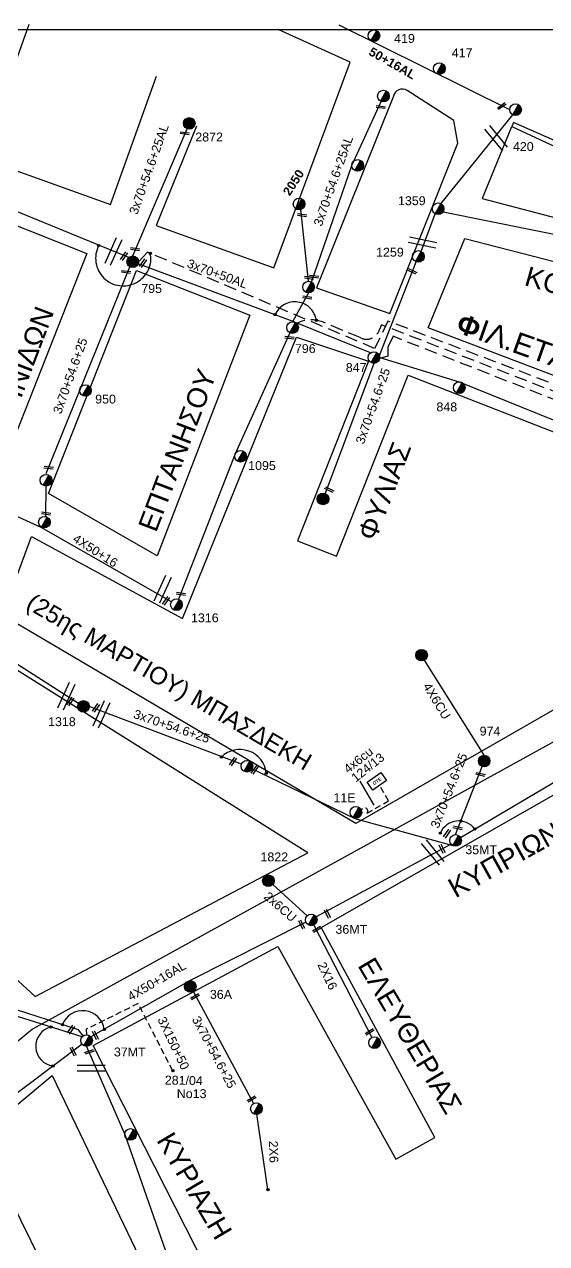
# Model space of a CAD drawing. Header units: millimetres. Extents: x -2449 to 9266, y 48 to 3905.
# Drawn here: x 7179.7 to 7285.4, y 3641.5 to 3888.4 of the extents above; entities that cross this region are included whole.
import ezdxf

# ---------------------------------------------------------------- set-up
doc = ezdxf.new("R2010")
doc.units = ezdxf.units.MM
doc.linetypes.add('DASHED', pattern=[19.05, 12.7, -6.35])
for name, color, linetype in [('Pillar OTE', 7, 'Continuous'), ('Άγνωστα', 7, 'Continuous'), ('Γυμνά εναέρια ΧΤ και ΦΟΠ (3Φ)   4x50+16AL', 7, 'Continuous'), ('Επιγραφές - Σχήματα', 7, 'Continuous'), ('Καλώδια ΧΤ   4x6CU', 7, 'DASHED'), ('Μηχανική τομή', 7, 'Continuous'), ('Στύλος Ξύλινος', 7, 'Continuous'), ('Στύλος Ξύλινος @ 1', 7, 'Continuous'), ('Στύλος ΦΜ', 7, 'Continuous'), ('Στύλος ΦΜ @ 1', 7, 'Continuous'), ('Συνδέσεις', 7, 'Continuous'), ('Συνεστραμμένα ΧΤ   3x70+54.6+25 AL', 7, 'SYN_LINE'), ('Τομή', 7, 'Continuous'), ('Υπόβαθρο ΔΕΗ', 7, 'Continuous'), ('Υπόγεια Καλώδια Δικτύου ΧΤ   .075', 7, 'DASHED'), ('Υπόγεια καλώδια Παροχών ΧΤ   4x6', 7, 'DASHED')]:
    doc.layers.add(name, color=color, linetype=linetype)
doc.styles.add('arial', font='arial.ttf')
doc.styles.get("Standard").update_dxf_attribs({"font": 'arial.ttf'})
doc.linetypes.add('SYN_LINE', pattern='A,0.5,-0.0001,["/\\/\\/\\/",Standard,S=0.1,R=0,X=0,Y=-0.05],-0.25', length=0.7501)
doc.dimstyles.new('ISO-25', dxfattribs={"dimtxt": 2.5, "dimasz": 2.5, "dimexe": 1.25, "dimexo": 0.625, "dimtad": 1, "dimtxsty": 'Standard', "dimcen": 2.5, "dimadec": 0, "dimazin": 0, "dimtfac": 1, "dimtmove": 0, "dimatfit": 3, "dimfxl": 0, "dimarcsym": 0})

# ---------------------------------------------------------------- blocks, each defined once
blk = doc.blocks.new('ΥΠΑΡΧΩΝ ΤΣΙΜΕΝΤΕΝΙΟΣ ΣΤΥΛΟΣ')
at = {"layer": 'Στύλος ΦΜ'}
blk.add_hatch(color=7, dxfattribs=at).paths.add_polyline_path([(-1.29, -2.28, 0.574793), (2.62, 0, 0.268822), (1.3, 2.27)])
at = {"layer": 'Στύλος ΦΜ', "color": 7}
blk.add_line((-1.29, -2.28), (1.3, 2.27), dxfattribs=at)
blk.add_circle((0, 0), 2.62, dxfattribs=at)
at = {"layer": 'Στύλος ΦΜ', "flags": 4}
for tag, p in [('ΑΡΙΘΜΟΣ', (-4.68, 8.05)), ('ΤΥΠΟΣ', (-4.91, 3.03))]:
    blk.add_attdef(tag, p, '', height=4, dxfattribs=at)
blk = doc.blocks.new('ΥΠΑΡΧΩΝ ΞΥΛΙΝΟΣ ΣΤΥΛΟΣ')
at = {"layer": 'Στύλος Ξύλινος'}
h = blk.add_hatch(color=7, dxfattribs=at)
h.paths.add_polyline_path([(-2.62, 0, 0.270008), (-1.29, -2.28), (1.3, 2.27, 0.576266)])
h.paths.add_polyline_path([(-1.29, -2.28, 0.574793), (2.62, 0, 0.268822), (1.3, 2.27)])
at = {"layer": 'Στύλος Ξύλινος', "color": 7}
blk.add_line((-1.29, -2.28), (1.3, 2.27), dxfattribs=at)
blk.add_circle((0, 0), 2.62, dxfattribs=at)
at = {"layer": 'Στύλος Ξύλινος', "flags": 4}
for tag, p in [('ΑΡΙΘΜΟΣ', (-4.91, 8.6)), ('ΤΥΠΟΣ', (-4.85, 3.39))]:
    blk.add_attdef(tag, p, '', height=4, dxfattribs=at)
blk = doc.blocks.new('ΜΗΧΑΝΙΚΗ ΤΟΜΗ')
at = {"layer": 'Μηχανική τομή', "ltscale": 40}
for p, q in [((-1.89, 0.78), (1.89, 0.78)), ((1.89, 0), (-1.89, 0))]:
    blk.add_line(p, q, dxfattribs=at)
blk = doc.blocks.new('ΤΟΜΗ')
at = {"layer": 'Τομή', "ltscale": 40}
for p, q in [((-5.68, 0), (5.68, 0)), ((5.68, -2.33), (-5.68, -2.33))]:
    blk.add_line(p, q, dxfattribs=at)
blk = doc.blocks.new('_ΣΥΝΔΕΣΗ')
at = {"layer": 'Συνδέσεις', "linetype": 'SYN_LINE', "ltscale": 40}
blk.add_hatch(color=256, dxfattribs=at).paths.add_polyline_path([(0.5, -0.01, 1), (-0.5, -0.01, 1)])
at = {"layer": 'Συνδέσεις'}
blk.add_circle((0, -0.01), 0.5, dxfattribs=at)
blk = doc.blocks.new('PILLAR ΟΤΕ')
at = {"layer": 'Pillar OTE', "ltscale": 40}
blk.add_lwpolyline([(-3.31, 2.02), (3.39, 2.02), (3.39, -1.99), (-3.31, -1.99)], close=True, dxfattribs=at)
at = {"layer": 'Pillar OTE', "insert": (-1.81, 0.71), "char_height": 1.3575, "width": 109.961, "attachment_point": 1}
blk.add_mtext('{\\fArial|b1|i0|c161|p34;OTE}', dxfattribs=at)

msp = doc.modelspace()

# ---------------------------------------------------------------- linework, layer by layer
at = {"layer": 'Άγνωστα', "ltscale": 20}
msp.add_lwpolyline([(7277.93, 3871.15), (7243.4, 3888.27)], dxfattribs=at)
at = {"layer": 'Άγνωστα', "color": 30}
msp.add_lwpolyline([(7200.79, 3841.19), (7166.54, 3855.28), (7139.58, 3866.62), (7137.49, 3867.36), (7103.25, 3869.13)], dxfattribs=at)
at = {"layer": 'Άγνωστα', "color": 6, "linetype": 'SYN_LINE', "ltscale": 20}
msp.add_lwpolyline([(7264.01, 3852.1), (7278.53, 3870.12)], dxfattribs=at)
at = {"layer": 'Άγνωστα', "color": 62, "linetype": 'SYN_LINE', "ltscale": 20}
for points in [[(7201.62, 3841.53), (7212.6, 3867.29)], [(7272.75, 3740.44), (7260.7, 3759.7)]]:
    msp.add_lwpolyline(points, dxfattribs=at)
at = {"layer": 'Άγνωστα', "color": 6, "linetype": 'SYN_LINE', "ltscale": 10}
msp.add_lwpolyline([(7260.02, 3842.45), (7262.84, 3850.05)], dxfattribs=at)
at = {"layer": 'Άγνωστα', "color": 62}
msp.add_lwpolyline([(7234.4, 3828.12), (7202.72, 3839.94)], dxfattribs=at)
at = {"layer": 'Άγνωστα', "color": 85}
msp.add_lwpolyline([(7249.72, 3821.9), (7234.55, 3828.05)], dxfattribs=at)
at = {"layer": 'Άγνωστα', "color": 85, "linetype": 'SYN_LINE', "ltscale": 20}
msp.add_lwpolyline([(7233.38, 3826), (7222.35, 3801.47), (7210.89, 3772.03)], dxfattribs=at)
at = {"layer": 'Άγνωστα', "color": 62, "linetype": 'SYN_LINE', "ltscale": 8}
msp.add_lwpolyline([(7183.99, 3788.78), (7184.06, 3794.94)], dxfattribs=at)
at = {"layer": 'Άγνωστα', "color": 62, "linetype": 'Continuous', "ltscale": 20}
msp.add_lwpolyline([(7209.44, 3771.5), (7183.1, 3786.52), (7175.5, 3790.02)], dxfattribs=at)
at = {"layer": 'Γυμνά εναέρια ΧΤ και ΦΟΠ (3Φ)   4x50+16AL', "color": 1, "ltscale": 0.2}
msp.add_lwpolyline([(7166.43, 3766.46), (7190.65, 3750.96)], dxfattribs=at)
at = {"layer": 'Γυμνά εναέρια ΧΤ και ΦΟΠ (3Φ)   4x50+16AL', "color": 27, "linetype": 'SYN_LINE', "ltscale": 20}
msp.add_lwpolyline([(7265.94, 3722.37), (7238.77, 3707.69)], dxfattribs=at)
at = {"layer": 'Γυμνά εναέρια ΧΤ και ΦΟΠ (3Φ)   4x50+16AL', "color": 27, "linetype": 'SYN_LINE', "ltscale": 10}
msp.add_lwpolyline([(7236.93, 3707.95), (7229.94, 3714.24)], dxfattribs=at)
at = {"layer": 'Γυμνά εναέρια ΧΤ και ΦΟΠ (3Φ)   4x50+16AL', "color": 27, "ltscale": 0.2}
for points in [[(7236.67, 3706.62), (7213.26, 3694.8), (7193.16, 3683.43)], [(7238.25, 3706.04), (7250.02, 3683.28)]]:
    msp.add_lwpolyline(points, dxfattribs=at)
at = {"layer": 'Γυμνά εναέρια ΧΤ και ΦΟΠ (3Φ)   4x50+16AL', "color": 173, "ltscale": 0.2}
msp.add_lwpolyline([(7191.37, 3681.9), (7169.15, 3665.29)], dxfattribs=at)
at = {"layer": 'Επιγραφές - Σχήματα', "color": 27, "linetype": 'SYN_LINE', "ltscale": 15}
msp.add_line((7226.59, 3668.25), (7228.89, 3652.49), dxfattribs=at)
at = {"layer": 'Επιγραφές - Σχήματα'}
msp.add_lwpolyline([(7022.92, 3887.4), (9025.82, 3887.4), (9025.82, 2893.51), (7022.92, 2893.51)], close=True, dxfattribs=at)
at = {"layer": 'Επιγραφές - Σχήματα', "color": 85, "linetype": 'Continuous', "ltscale": 0.2}
msp.add_lwpolyline([(7297.69, 3749.14), (7181.35, 3684.94), (7117.81, 3632.62)], dxfattribs=at)
at = {"layer": 'Επιγραφές - Σχήματα', "linetype": 'Continuous', "ltscale": 0.2}
msp.add_arc((7223.31, 3736.24), 5.36, 5.9885, 134.3611, dxfattribs=at)
at = {"layer": 'Επιγραφές - Σχήματα', "color": 7, "linetype": 'Continuous', "ltscale": 0.15}
msp.add_arc((7267.6, 3723.07), 4.05, 36.5988, 156.9443, dxfattribs=at)
at = {"layer": 'Επιγραφές - Σχήματα', "ltscale": 20}
for centre, radius, start, end in [((7191.49, 3684.32), 4.4, 7.6633, 159.2266), ((7185.99, 3681.48), 4.01, 103.308, 262.7354)]:
    msp.add_arc(centre, radius, start, end, dxfattribs=at)
at = {"layer": 'Συνεστραμμένα ΧΤ   3x70+54.6+25 AL', "color": 85, "ltscale": 15}
for p, q in [((7245.97, 3859.86), (7251.87, 3872.83)), ((7237.2, 3836.42), (7235.61, 3850.92))]:
    msp.add_line(p, q, dxfattribs=at)
at = {"layer": 'Συνεστραμμένα ΧΤ   3x70+54.6+25 AL', "color": 85, "ltscale": 20}
msp.add_line((7237.78, 3836.26), (7245.97, 3859.86), dxfattribs=at)
at = {"layer": 'Συνεστραμμένα ΧΤ   3x70+54.6+25 AL', "color": 6, "ltscale": 20}
msp.add_line((7264.42, 3850.45), (7296.28, 3844.01), dxfattribs=at)
at = {"layer": 'Συνεστραμμένα ΧΤ   3x70+54.6+25 AL', "color": 85, "ltscale": 8}
msp.add_line((7237.2, 3834.06), (7233.96, 3828.21), dxfattribs=at)
at = {"layer": 'Συνεστραμμένα ΧΤ   3x70+54.6+25 AL', "color": 62, "ltscale": 20}
msp.add_line((7267.97, 3723.78), (7301.77, 3743.79), dxfattribs=at)
at = {"layer": 'Συνεστραμμένα ΧΤ   3x70+54.6+25 AL', "color": 62, "linetype": 'SYN_LINE', "ltscale": 20}
for p, q in [((7224.73, 3738.21), (7246.59, 3727.64)), ((7246.59, 3727.64), (7266.38, 3722.16))]:
    msp.add_line(p, q, dxfattribs=at)
at = {"layer": 'Συνεστραμμένα ΧΤ   3x70+54.6+25 AL', "color": 30, "ltscale": 20}
for p, q in [((7192.26, 3681.49), (7199.99, 3663.66)), ((7199.99, 3663.66), (7215.26, 3620.15))]:
    msp.add_line(p, q, dxfattribs=at)
at = {"layer": 'Συνεστραμμένα ΧΤ   3x70+54.6+25 AL', "color": 62, "linetype": 'SYN_LINE', "ltscale": 20}
for points in [[(7184.08, 3797.46), (7201.04, 3839.33)], [(7223.62, 3738.6), (7192.82, 3750.33)]]:
    msp.add_lwpolyline(points, dxfattribs=at)
at = {"layer": 'Συνεστραμμένα ΧΤ   3x70+54.6+25 AL', "color": 151, "linetype": 'SYN_LINE', "ltscale": 20}
for points in [[(7251.56, 3821.35), (7259, 3840.33)], [(7250.44, 3819.79), (7240.54, 3793.44)], [(7251.62, 3820.97), (7267.71, 3816.05), (7302.59, 3801.94), (7338.68, 3786.42)]]:
    msp.add_lwpolyline(points, dxfattribs=at)
at = {"layer": 'Συνεστραμμένα ΧΤ   3x70+54.6+25 AL', "color": 62, "linetype": 'SYN_LINE', "ltscale": 15}
msp.add_lwpolyline([(7266.96, 3724.36), (7272.32, 3738.16)], dxfattribs=at)
at = {"layer": 'Συνεστραμμένα ΧΤ   3x70+54.6+25 AL', "color": 27, "linetype": 'SYN_LINE', "ltscale": 20}
msp.add_lwpolyline([(7191.55, 3683.6), (7190.63, 3684.83), (7173.84, 3690.26), (7172.39, 3690.16)], dxfattribs=at)
at = {"layer": 'Συνεστραμμένα ΧΤ   3x70+54.6+25 AL', "color": 173, "linetype": 'SYN_LINE', "ltscale": 20}
msp.add_lwpolyline([(7191.35, 3683.41), (7172.43, 3689.35)], dxfattribs=at)
at = {"layer": 'Υπόβαθρο ΔΕΗ'}
for points in [[(7180.59, 3888.42), (7170.9, 3861.33), (7197.13, 3851.96), (7206.41, 3877.91)], [(7214.53, 3867.84), (7206.34, 3847.68), (7230.18, 3839.11), (7245.61, 3880.8), (7231.05, 3887.42)], [(7278.38, 3867.78), (7288.95, 3862.79), (7329.91, 3869.86), (7329.66, 3871.19), (7288.79, 3864.12), (7278.72, 3868.53), (7278.38, 3867.78)], [(7278.29, 3867.69), (7272.34, 3853.17), (7334.35, 3836.88), (7326.78, 3870.75)], [(7138.22, 3863.61), (7159.62, 3855.49), (7137.08, 3801.23), (7145.07, 3795.97), (7167.18, 3851.99), (7192.35, 3842.05), (7166.28, 3776), (7143.51, 3791.76)], [(7261.44, 3827), (7268.83, 3845.08), (7336.97, 3827.49), (7343.5, 3797.87), (7341.18, 3796.7), (7261.44, 3827)], [(7184.53, 3793.41), (7202.36, 3838.6), (7225.3, 3829.55), (7206.56, 3780.81), (7184.53, 3793.41)], [(7249.35, 3820.21), (7234.94, 3783.86), (7242.85, 3780.73), (7257.39, 3817.39), (7339.03, 3785.57), (7340, 3780.18), (7246.76, 3726.61), (7175.27, 3768.78), (7181.1, 3784.76), (7211.71, 3768.13), (7234.76, 3825.12), (7249.35, 3820.21)], [(7384.84, 3625.85), (7237.25, 3595.74), (7193.61, 3681.64), (7230.97, 3701.68), (7254.87, 3658.65), (7262.76, 3663.04), (7239.73, 3705.58), (7345.45, 3765.8), (7352.54, 3762.05), (7384.84, 3625.85)], [(7212.32, 3578.54), (7170.51, 3663.31), (7185.32, 3675.61), (7229.37, 3583.74), (7387.03, 3615), (7394.72, 3578.82)]]:
    msp.add_lwpolyline(points, dxfattribs=at)
for points in [[(7238.79, 3835.06), (7253.63, 3829.91), (7267.45, 3864.34), (7266.58, 3868.94), (7257.18, 3875.03, 0.522417), (7254.39, 3873.89), (7238.79, 3835.06)], [(7042.63, 3809.19, -0.133509), (7064.14, 3799.88), (7181.88, 3691.61), (7237.09, 3720.66), (7137.21, 3783.39)]]:
    msp.add_lwpolyline(points, format="xyb", dxfattribs=at)
at = {"layer": 'Υπόγεια Καλώδια Δικτύου ΧΤ   .075', "color": 30, "linetype": 'DASHED', "ltscale": 0.2}
msp.add_lwpolyline([(7314.27, 3805.15), (7253.25, 3828.35), (7250.57, 3822.78), (7204.57, 3842.33), (7202.8, 3840.35)], dxfattribs=at)
at = {"layer": 'Υπόγεια Καλώδια Δικτύου ΧΤ   .075', "color": 62, "linetype": 'DASHED', "ltscale": 0.2}
msp.add_lwpolyline([(7313.35, 3803.87), (7251.99, 3827.57), (7251.53, 3826.54, -0.47133), (7247.65, 3825.01), (7240.16, 3828.11, 0.214775), (7234.9, 3827.92)], format="xyb", dxfattribs=at)
at = {"layer": 'Υπόγεια Καλώδια Δικτύου ΧΤ   .075', "color": 85, "linetype": 'DASHED', "ltscale": 0.2}
msp.add_lwpolyline([(7312.82, 3802.28), (7254.31, 3825.26), (7253.22, 3823.08), (7253.22, 3821.21), (7251.61, 3820.77)], dxfattribs=at)
at = {"layer": 'Υπόγεια Καλώδια Δικτύου ΧΤ   .075', "color": 27, "linetype": 'SYN_LINE', "ltscale": 20}
msp.add_lwpolyline([(7213.9, 3692.52), (7226.08, 3669.91)], dxfattribs=at)
at = {"layer": 'Υπόγεια Καλώδια Δικτύου ΧΤ   .075', "color": 27, "linetype": 'DASHED', "ltscale": 0.1}
msp.add_lwpolyline([(7209.73, 3676.54), (7202.7, 3690.16), (7192.18, 3684.94), (7192.26, 3683.84)], dxfattribs=at)
at = {"layer": 'Υπόγεια Καλώδια Δικτύου ΧΤ   .075', "ltscale": 20}
for centre, radius, start, end in [((7199.69, 3841.06), 5.59, 152.4294, 11.9743), ((7234.43, 3827.85), 4.4, 7.6633, 155.8698)]:
    msp.add_arc(centre, radius, start, end, dxfattribs=at)
at = {"layer": 'Υπόγεια καλώδια Παροχών ΧΤ   4x6', "color": 62, "linetype": 'DASHED', "ltscale": 0.1}
msp.add_lwpolyline([(7247.88, 3729.3, -1.228381), (7249.04, 3728.69), (7253.38, 3731.18), (7251.59, 3734.31)], format="xyb", dxfattribs=at)

# ---------------------------------------------------------------- block references
at = {"layer": 'Pillar OTE', "xscale": 0.5, "yscale": 0.5, "zscale": 0.5, "rotation": 35.49474023300456}
msp.add_blockref('PILLAR ΟΤΕ', (7251.01, 3735.12), dxfattribs=at)
at = {"layer": 'Μηχανική τομή'}
for p, xscale, yscale, zscale, rotation in [((7251.8, 3871.48), 0.4999999999999997, 0.4999999999999997, 0.4999999999999997, 352.7502968959839), ((7276.43, 3871.73), 0.5000000000000183, 0.5000000000000183, 0.5000000000000183, 36.28986384865626), ((7212.12, 3866.19), 0.4999999999999997, 0.4999999999999997, 0.4999999999999997, 352.7502968959839), ((7235.87, 3849.6), 0.4999999999999997, 0.4999999999999997, 0.4999999999999997, 352.7502968959839), ((7199.67, 3841.61), 0.50000000000025, 0.50000000000025, 0.50000000000025, 235.9981890656983), ((7202.07, 3842.72), 0.4999999999999997, 0.4999999999999997, 0.4999999999999997, 352.7502968959839), ((7203.52, 3840.17), 0.50000000000025, 0.50000000000025, 0.50000000000025, 235.9981890656983), ((7258.25, 3838.59), 0.4999999999999999, 0.4999999999999999, 0.4999999999999999, 153.2845514075219), ((7200.25, 3838.1), 0.4999999999999926, 0.4999999999999926, 0.4999999999999926, 352.7502968959855), ((7237.3, 3836.91), 0.4999999999999997, 0.4999999999999997, 0.4999999999999997, 352.7502968959839), ((7238.29, 3837.17), 0.4999999999999997, 0.4999999999999997, 0.4999999999999997, 352.7502968959839), ((7236.91, 3832.93), 0.4999999999999926, 0.4999999999999926, 0.4999999999999926, 352.7502968959855), ((7233.32, 3824.79), 0.4999999999999997, 0.4999999999999997, 0.4999999999999997, 352.7502968959839), ((7184.57, 3798.47), 0.4999999999999997, 0.4999999999999997, 0.4999999999999997, 352.7502968959839), ((7241.45, 3794.38), 0.4999999999999999, 0.4999999999999999, 0.4999999999999999, 153.2845514075219), ((7184.05, 3789.19), 0.4999999999999926, 0.4999999999999926, 0.4999999999999926, 352.7502968959855), ((7208.5, 3771.6), 0.4999999999999993, 0.4999999999999993, 0.4999999999999993, 54.91932003904387), ((7211.33, 3772.93), 0.4999999999999997, 0.4999999999999997, 0.4999999999999997, 352.7502968959839), ((7189.14, 3751.19), 0.5000000000000332, 0.5000000000000332, 0.5000000000000332, 54.91932003904613), ((7194.33, 3749.93), 0.5000000000000332, 0.5000000000000332, 0.5000000000000332, 54.91932003904613), ((7222.05, 3739.05), 0.5000000000000332, 0.5000000000000332, 0.5000000000000332, 54.91932003904613), ((7226.48, 3737.36), 0.5000000000000332, 0.5000000000000332, 0.5000000000000332, 54.91932003904613), ((7271.99, 3736.37), 0.4999999999999997, 0.4999999999999997, 0.4999999999999997, 346.6079102140548), ((7265.07, 3724.67), 0.50000000000025, 0.50000000000025, 0.50000000000025, 235.9981890656983), ((7267.35, 3725.55), 0.4999999999999997, 0.4999999999999997, 0.4999999999999997, 346.6079102140548), ((7264.06, 3721.41), 0.4999999999999999, 0.4999999999999999, 0.4999999999999999, 296.5928628594707), ((7240.84, 3708.25), 0.4999999999999999, 0.4999999999999999, 0.4999999999999999, 296.5928628594707), ((7235.64, 3706.07), 0.4999999999999725, 0.4999999999999725, 0.4999999999999725, 296.5928628594745), ((7238.79, 3705.35), 0.5000000000000023, 0.5000000000000023, 0.5000000000000023, 211.2135592360036), ((7214.12, 3691.73), 0.5000000000000023, 0.5000000000000023, 0.5000000000000023, 211.2135592360036), ((7189.27, 3684.76), 0.4999999999999996, 0.4999999999999996, 0.4999999999999996, 55.41876179338288), ((7193.88, 3683.63), 0.4999999999999725, 0.4999999999999725, 0.4999999999999725, 296.5928628594745), ((7249.5, 3684.59), 0.5000000000000023, 0.5000000000000023, 0.5000000000000023, 211.2135592360036), ((7189.39, 3680.36), 0.4999999999999725, 0.4999999999999725, 0.4999999999999725, 296.5928628594745), ((7192.88, 3680.19), 0.4999999999999994, 0.4999999999999994, 0.4999999999999994, 19.18216314580781), ((7225.59, 3670.99), 0.5000000000000023, 0.5000000000000023, 0.5000000000000023, 211.2135592360036)]:
    msp.add_blockref('ΜΗΧΑΝΙΚΗ ΤΟΜΗ', p, dxfattribs=dict(at, xscale=xscale, yscale=yscale, zscale=zscale, rotation=rotation))
at = {"layer": 'Στύλος Ξύλινος @ 1', "ltscale": 40}
ref = msp.add_blockref('ΥΠΑΡΧΩΝ ΞΥΛΙΝΟΣ ΣΤΥΛΟΣ', (7213.06, 3868.38), dxfattribs=dict(at, xscale=0.4499999999998181, yscale=0.4499999999998181, zscale=0.4499999999998181))
ref.add_attrib('ΤΥΠΟΣ', '2872', (7214.27, 3864.72), dxfattribs={"layer": 'Στύλος Ξύλινος', "height": 1.8, "flags": 4})
ref = msp.add_blockref('ΥΠΑΡΧΩΝ ΞΥΛΙΝΟΣ ΣΤΥΛΟΣ', (7201.62, 3840.35), dxfattribs=dict(at, xscale=0.4499999999998181, yscale=0.4499999999998181, zscale=0.4499999999998181))
ref.add_attrib('ΤΥΠΟΣ', '795', (7203.34, 3834.03), dxfattribs={"layer": 'Στύλος Ξύλινος', "height": 1.8, "flags": 4})
at = {"layer": 'Στύλος Ξύλινος @ 1', "ltscale": 40, "xscale": 0.4499999999998181, "yscale": 0.4499999999998181, "zscale": 0.4499999999998181}
for p in [(7240.13, 3792.33), (7260.08, 3760.7)]:
    msp.add_blockref('ΥΠΑΡΧΩΝ ΞΥΛΙΝΟΣ ΣΤΥΛΟΣ', p, dxfattribs=at)
at = {"layer": 'Στύλος Ξύλινος @ 1', "ltscale": 40}
ref = msp.add_blockref('ΥΠΑΡΧΩΝ ΞΥΛΙΝΟΣ ΣΤΥΛΟΣ', (7191.64, 3750.33), dxfattribs=dict(at, xscale=0.4499999999998181, yscale=0.4499999999998181, zscale=0.4499999999998181))
ref.add_attrib('ΤΥΠΟΣ', '1318', (7184.48, 3746.33), dxfattribs={"layer": 'Στύλος Ξύλινος', "height": 1.8, "flags": 4})
ref = msp.add_blockref('ΥΠΑΡΧΩΝ ΞΥΛΙΝΟΣ ΣΤΥΛΟΣ', (7272.75, 3739.26), dxfattribs=dict(at, xscale=0.4499999999998181, yscale=0.4499999999998181, zscale=0.4499999999998181))
ref.add_attrib('ΤΥΠΟΣ', '974', (7271.84, 3744.41), dxfattribs={"layer": 'Στύλος Ξύλινος', "height": 1.8, "flags": 4})
ref = msp.add_blockref('ΥΠΑΡΧΩΝ ΞΥΛΙΝΟΣ ΣΤΥΛΟΣ', (7229.07, 3715.02), dxfattribs=dict(at, xscale=0.4499999999998181, yscale=0.4499999999998181, zscale=0.4499999999998181))
ref.add_attrib('ΤΥΠΟΣ', '1822', (7227.47, 3718.95), dxfattribs={"layer": 'Στύλος Ξύλινος', "height": 1.8, "flags": 4})
ref = msp.add_blockref('ΥΠΑΡΧΩΝ ΞΥΛΙΝΟΣ ΣΤΥΛΟΣ', (7213.26, 3693.62), dxfattribs=dict(at, xscale=0.4499999999998181, yscale=0.4499999999998181, zscale=0.4499999999998181))
ref.add_attrib('ΤΥΠΟΣ', '36Α', (7217.23, 3691.11), dxfattribs={"layer": 'Στύλος Ξύλινος', "height": 1.8, "flags": 4})
at = {"layer": 'Στύλος ΦΜ @ 1', "ltscale": 40}
ref = msp.add_blockref('ΥΠΑΡΧΩΝ ΤΣΙΜΕΝΤΕΝΙΟΣ ΣΤΥΛΟΣ', (7250.42, 3886.13), dxfattribs=dict(at, xscale=0.4499999999998181, yscale=0.4499999999998181, zscale=0.4499999999998181))
ref.add_attrib('ΤΥΠΟΣ', '419', (7254.53, 3884.67), dxfattribs={"layer": 'Στύλος ΦΜ', "height": 1.8, "flags": 4})
ref = msp.add_blockref('ΥΠΑΡΧΩΝ ΤΣΙΜΕΝΤΕΝΙΟΣ ΣΤΥΛΟΣ', (7263.68, 3879.47), dxfattribs=dict(at, xscale=0.4499999999998181, yscale=0.4499999999998181, zscale=0.4499999999998181))
ref.add_attrib('ΤΥΠΟΣ', '417', (7266.2, 3881.78), dxfattribs={"layer": 'Στύλος ΦΜ', "height": 1.8, "flags": 4})
at = {"layer": 'Στύλος ΦΜ @ 1', "ltscale": 40, "xscale": 0.4499999999998181, "yscale": 0.4499999999998181, "zscale": 0.4499999999998181}
for p in [(7252.36, 3873.9), (7247.15, 3859.86), (7235.28, 3852.05), (7237.2, 3835.24), (7184.06, 3796.12), (7183.73, 3787.63), (7224.73, 3738.21), (7250.56, 3682.23), (7226.64, 3668.87), (7201.17, 3663.66)]:
    msp.add_blockref('ΥΠΑΡΧΩΝ ΤΣΙΜΕΝΤΕΝΙΟΣ ΣΤΥΛΟΣ', p, dxfattribs=at)
at = {"layer": 'Στύλος ΦΜ @ 1', "ltscale": 40}
ref = msp.add_blockref('ΥΠΑΡΧΩΝ ΤΣΙΜΕΝΤΕΝΙΟΣ ΣΤΥΛΟΣ', (7279.11, 3871.15), dxfattribs=dict(at, xscale=0.4499999999998181, yscale=0.4499999999998181, zscale=0.4499999999998181))
ref.add_attrib('ΤΥΠΟΣ', '420', (7278.58, 3862.79), dxfattribs={"layer": 'Στύλος ΦΜ', "height": 1.8, "flags": 4})
ref = msp.add_blockref('ΥΠΑΡΧΩΝ ΤΣΙΜΕΝΤΕΝΙΟΣ ΣΤΥΛΟΣ', (7263.42, 3851.08), dxfattribs=dict(at, xscale=0.4499999999998181, yscale=0.4499999999998181, zscale=0.4499999999998181))
ref.add_attrib('ΤΥΠΟΣ', '1359', (7255.31, 3851.82), dxfattribs={"layer": 'Στύλος ΦΜ', "height": 1.8, "flags": 4})
ref = msp.add_blockref('ΥΠΑΡΧΩΝ ΤΣΙΜΕΝΤΕΝΙΟΣ ΣΤΥΛΟΣ', (7259.43, 3841.43), dxfattribs=dict(at, xscale=0.4499999999998181, yscale=0.4499999999998181, zscale=0.4499999999998181))
ref.add_attrib('ΤΥΠΟΣ', '1259', (7250.88, 3841.4), dxfattribs={"layer": 'Στύλος ΦΜ', "height": 1.8, "flags": 4})
ref = msp.add_blockref('ΥΠΑΡΧΩΝ ΤΣΙΜΕΝΤΕΝΙΟΣ ΣΤΥΛΟΣ', (7233.96, 3827.03), dxfattribs=dict(at, xscale=0.4499999999998181, yscale=0.4499999999998181, zscale=0.4499999999998181))
ref.add_attrib('ΤΥΠΟΣ', '796', (7234.44, 3821.87), dxfattribs={"layer": 'Στύλος ΦΜ', "height": 1.8, "flags": 4})
ref = msp.add_blockref('ΥΠΑΡΧΩΝ ΤΣΙΜΕΝΤΕΝΙΟΣ ΣΤΥΛΟΣ', (7250.44, 3820.97), dxfattribs=dict(at, xscale=0.4499999999998181, yscale=0.4499999999998181, zscale=0.4499999999998181))
ref.add_attrib('ΤΥΠΟΣ', '847', (7244.74, 3818.04), dxfattribs={"layer": 'Στύλος ΦΜ', "height": 1.8, "flags": 4})
ref = msp.add_blockref('ΥΠΑΡΧΩΝ ΤΣΙΜΕΝΤΕΝΙΟΣ ΣΤΥΛΟΣ', (7192.04, 3814.29), dxfattribs=dict(at, xscale=0.4499999999998181, yscale=0.4499999999998181, zscale=0.4499999999998181))
ref.add_attrib('ΤΥΠΟΣ', '950', (7194.01, 3811.65), dxfattribs={"layer": 'Στύλος ΦΜ', "height": 1.8, "flags": 4})
ref = msp.add_blockref('ΥΠΑΡΧΩΝ ΤΣΙΜΕΝΤΕΝΙΟΣ ΣΤΥΛΟΣ', (7267.71, 3814.87), dxfattribs=dict(at, xscale=0.4499999999998181, yscale=0.4499999999998181, zscale=0.4499999999998181))
ref.add_attrib('ΤΥΠΟΣ', '848', (7263.09, 3810.07), dxfattribs={"layer": 'Στύλος ΦΜ', "height": 1.8, "flags": 4})
ref = msp.add_blockref('ΥΠΑΡΧΩΝ ΤΣΙΜΕΝΤΕΝΙΟΣ ΣΤΥΛΟΣ', (7223.43, 3800.98), dxfattribs=dict(at, xscale=0.4499999999998181, yscale=0.4499999999998181, zscale=0.4499999999998181))
ref.add_attrib('ΤΥΠΟΣ', '1095', (7224.98, 3798.19), dxfattribs={"layer": 'Στύλος ΦΜ', "height": 1.8, "flags": 4})
ref = msp.add_blockref('ΥΠΑΡΧΩΝ ΤΣΙΜΕΝΤΕΝΙΟΣ ΣΤΥΛΟΣ', (7210.46, 3770.93), dxfattribs=dict(at, xscale=0.4499999999998181, yscale=0.4499999999998181, zscale=0.4499999999998181))
ref.add_attrib('ΤΥΠΟΣ', '1316', (7213.41, 3767.36), dxfattribs={"layer": 'Στύλος ΦΜ', "height": 1.8, "flags": 4})
ref = msp.add_blockref('ΥΠΑΡΧΩΝ ΤΣΙΜΕΝΤΕΝΙΟΣ ΣΤΥΛΟΣ', (7246.79, 3728.87), dxfattribs=dict(at, xscale=0.4499999999998181, yscale=0.4499999999998181, zscale=0.4499999999998181))
ref.add_attrib('ΤΥΠΟΣ', '11E', (7242.24, 3730.93), dxfattribs={"layer": 'Στύλος ΦΜ', "height": 1.8, "flags": 4})
ref = msp.add_blockref('ΥΠΑΡΧΩΝ ΤΣΙΜΕΝΤΕΝΙΟΣ ΣΤΥΛΟΣ', (7266.96, 3723.18), dxfattribs=dict(at, xscale=0.4499999999998181, yscale=0.4499999999998181, zscale=0.4499999999998181))
ref.add_attrib('ΤΥΠΟΣ', '35ΜΤ', (7268.94, 3720.4), dxfattribs={"layer": 'Στύλος ΦΜ', "height": 1.8, "flags": 4})
ref = msp.add_blockref('ΥΠΑΡΧΩΝ ΤΣΙΜΕΝΤΕΝΙΟΣ ΣΤΥΛΟΣ', (7237.74, 3707.1), dxfattribs=dict(at, xscale=0.4499999999998181, yscale=0.4499999999998181, zscale=0.4499999999998181))
ref.add_attrib('ΤΥΠΟΣ', '36ΜΤ', (7242.65, 3704.28), dxfattribs={"layer": 'Στύλος ΦΜ', "height": 1.8, "flags": 4})
ref = msp.add_blockref('ΥΠΑΡΧΩΝ ΤΣΙΜΕΝΤΕΝΙΟΣ ΣΤΥΛΟΣ', (7192.26, 3682.66), dxfattribs=dict(at, xscale=0.4499999999998181, yscale=0.4499999999998181, zscale=0.4499999999998181))
ref.add_attrib('ΤΥΠΟΣ', '37ΜΤ', (7197.8, 3679.45), dxfattribs={"layer": 'Στύλος ΦΜ', "height": 1.8, "flags": 4})
at = {"layer": 'Συνδέσεις', "xscale": 0.4500000000000455, "yscale": 0.4500000000000455, "zscale": 0.4500000000000455}
for p in [(7194.73, 3843.66), (7205.19, 3842.07), (7230.42, 3829.66), (7238.79, 3828.51), (7219.57, 3740.07), (7228.64, 3736.8), (7268.03, 3727.11), (7270.86, 3725.49), (7263.87, 3724.66), (7187.39, 3685.88), (7185.07, 3685.39), (7195.85, 3684.91), (7185.49, 3677.5), (7209.74, 3676.55), (7228.99, 3652.49)]:
    msp.add_blockref('_ΣΥΝΔΕΣΗ', p, dxfattribs=at)
at = {"layer": 'Τομή'}
for p, xscale, yscale, zscale, rotation in [((7275.61, 3865.76), 0.5000000000000339, 0.5000000000000339, 0.5000000000000339, 309.4875039332493), ((7197.18, 3842.68), 0.5, 0.5, 0.5, 65.58490247211738), ((7260.17, 3843.7), 0.4999999999999999, 0.4999999999999999, 0.4999999999999999, 168.458854560623), ((7207.14, 3774.31), 0.5000000000000187, 0.5000000000000187, 0.5000000000000187, 65.58490247211905), ((7187.64, 3752.63), 0.5000000000000187, 0.5000000000000187, 0.5000000000000187, 65.58490247211905), ((7194.75, 3748.96), 0.5000000000000187, 0.5000000000000187, 0.5000000000000187, 65.58490247211905), ((7261.89, 3720.39), 0.4999999999999977, 0.4999999999999977, 0.4999999999999977, 129.1210990666098)]:
    msp.add_blockref('ΤΟΜΗ', p, dxfattribs=dict(at, xscale=xscale, yscale=yscale, zscale=zscale, rotation=rotation))
at = {"layer": 'Τομή', "xscale": 0.5, "yscale": 0.5, "zscale": 0.5}
msp.add_blockref('ΤΟΜΗ', (7193.22, 3677.66), dxfattribs=at)

# ---------------------------------------------------------------- texts
at = {"layer": 'Άγνωστα', "linetype": 'SYN_LINE', "ltscale": 20, "char_height": 1.8, "attachment_point": 1, "style": 'arial'}
for s, insert, width, rotation in [('{\\fArial|b1|i0|c0|p34;50+16AL}', (7250.1, 3883.91), 69.1904, 330.4532), ('3x70+54.6+25AL', (7200.83, 3850.37), 22.6102, 70.4008), ('{\\fArial|b1|i0|c0|p34;2050}', (7231.89, 3854.53), 69.1904, 57.6132), ('3x70+50AL', (7213.07, 3840.99), 69.1904, 339.8279), ('\\A1;4X50+16', (7190.26, 3785.35), 69.1904, 327.5292), ('\\A1;2X16', (7240.58, 3698.79), 69.1904, 295.421), ('\\pt7.2;2Χ6', (7230.95, 3662.41), 69.1904, 272.0744)]:
    msp.add_mtext(s, dxfattribs=dict(at, insert=insert, width=width, rotation=rotation))
at = {"layer": 'Γυμνά εναέρια ΧΤ και ΦΟΠ (3Φ)   4x50+16AL', "ltscale": 40, "insert": (7200.31, 3692.17), "char_height": 1.8, "width": 69.1904, "attachment_point": 1, "rotation": 30.4984, "style": 'arial'}
msp.add_mtext('\\A1;4X50+16AL', dxfattribs=at)
at = {"layer": 'Επιγραφές - Σχήματα', "width": 157.7424, "attachment_point": 1}
for s, insert, char_height, rotation in [('ΚΟΡΥΤΣΑΣ', (7281.75, 3839.51), 4, 344.411), ('ΚΡΗΝΙΔΩΝ', (7171.69, 3804.59), 4, 69.1219), ('{\\fArial|b1|i0|c161|p34;Φ\\fArial|b0|i0|c161|p34;\\H1.083x;IΛ.ETAIPIAΣ}', (7268.26, 3830.29), 4, 340.4207), ('ΕΠΤΑΝΗΣΟΥ', (7202.6, 3786.81), 4, 69.1219), ('ΦΥΛΙΑΣ', (7246.97, 3784.99), 4, 69.1219), ('(25ης ΜΑΡΤΙΟΥ) ΜΠΑΣΔΕΚΗ', (7181.53, 3773.37), 3.5, 329.7104), ('ΚΥΠΡΙΩΝ ΑΓΩΝΙΣΤΩΝ', (7264.98, 3714.92), 4, 29.0565), ('ΕΛΕΥΘΕΡΙΑΣ', (7250.47, 3699.92), 4, 300.5977), ('ΚΥΡΙΑΖΗ', (7209.75, 3664.54), 4, 300.5977)]:
    msp.add_mtext(s, dxfattribs=dict(at, insert=insert, char_height=char_height, rotation=rotation))
at = {"layer": 'Επιγραφές - Σχήματα', "linetype": 'SYN_LINE', "ltscale": 20, "char_height": 1.8, "width": 69.1904, "attachment_point": 1, "style": 'arial'}
for s, insert, rotation in [('\\A1;281/04', (7208.12, 3675.57), 359.0277), ('\\pt7.2;Nο13', (7210.53, 3672.8), 0.0992)]:
    msp.add_mtext(s, dxfattribs=dict(at, insert=insert, rotation=rotation))
at = {"layer": 'Καλώδια ΧΤ   4x6CU', "ltscale": 40, "insert": (7261.82, 3755.34), "char_height": 1.8, "width": 69.1904, "attachment_point": 1, "rotation": 301.5303, "style": 'arial'}
msp.add_mtext('\\A1;4X6CU', dxfattribs=at)
at = {"layer": 'Συνεστραμμένα ΧΤ   3x70+54.6+25 AL', "style": 'arial'}
msp.add_text('3x70+54.6+25AL', height=1.8, rotation=70.4598, dxfattribs=at).set_placement((7239.86, 3847.39))
at = {"layer": 'Συνεστραμμένα ΧΤ   3x70+54.6+25 AL', "linetype": 'SYN_LINE', "ltscale": 20, "char_height": 1.8, "width": 69.1904, "attachment_point": 1, "style": 'arial'}
for s, insert, rotation in [('3x70+54.6+25', (7185.41, 3809.99), 70.4008), ('3x70+54.6+25', (7246.68, 3803.89), 70.4008), ('3x70+54.6+25', (7202.18, 3749.74), 341.2191), ('4x6cu', (7244.1, 3738.08), 38.5842), ('124/13', (7245.63, 3736.28), 38.5842), ('3x70+54.6+25', (7261.83, 3726.13), 68.43), ('2x6CU', (7229.19, 3712.95), 318.7932)]:
    msp.add_mtext(s, dxfattribs=dict(at, insert=insert, rotation=rotation))
at = {"layer": 'Υπόγεια Καλώδια Δικτύου ΧΤ   .075', "linetype": 'DASHED', "ltscale": 0.1, "char_height": 1.8, "width": 69.1904, "attachment_point": 1, "style": 'arial'}
for s, insert, rotation in [('\\A1;3X150+50', (7208.2, 3687.73), 295.421), ('3x70+54.6+25', (7215.13, 3687.84), 297.8502)]:
    msp.add_mtext(s, dxfattribs=dict(at, insert=insert, rotation=rotation))

# ---------------------------------------------------------------- leaders
at = {"layer": 'Επιγραφές - Σχήματα', "ltscale": 40}
msp.add_leader([(7250.49, 3730.35), (7247.65, 3735.19)], dimstyle='ISO-25', override={"dimasz": 1, "dimtad": 0}, dxfattribs=at)

doc.saveas('drawing.dxf')
